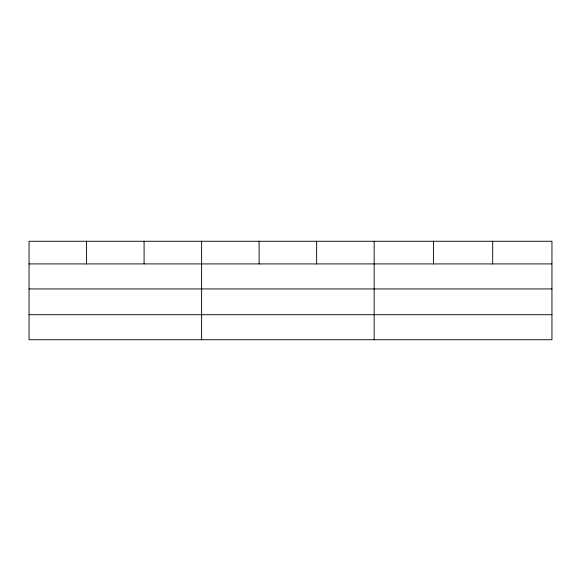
<?xml version="1.0" encoding="UTF-8"?>
<svg xmlns="http://www.w3.org/2000/svg" width="581" height="581" viewBox="0 0 581 581"><rect width="100%" height="100%" fill="white"/><g stroke="black" fill="none" stroke-linecap="round" stroke-linejoin="round"><path stroke-width="0.87" d="M551.95 288.939L551.95 241.26L29.05 241.26L29.05 339.74L551.95 339.74L551.95 288.939L29.05 288.939M29.05 263.912L551.95 263.912M29.05 314.713L551.95 314.713M492.688 241.26L492.688 263.912M433.426 241.26L433.426 263.912M374.164 241.26L374.164 339.74M316.645 241.26L316.645 263.912M259.126 241.26L259.126 263.912M201.607 241.26L201.607 339.74M144.088 241.26L144.088 263.912M86.569 241.26L86.569 263.912"/></g></svg>
